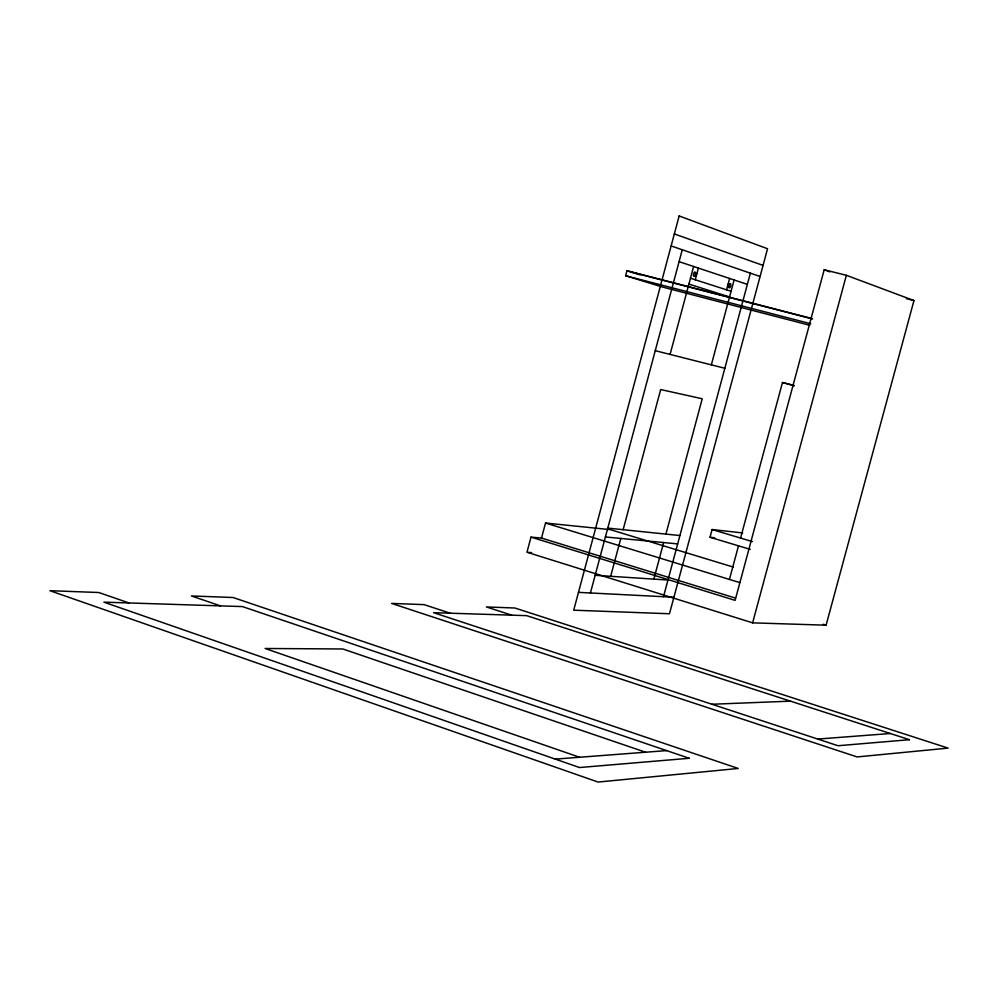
<?xml version="1.0" encoding="UTF-8"?>
<svg xmlns="http://www.w3.org/2000/svg" width="998" height="998" viewBox="0 0 998 998"><rect width="100%" height="100%" fill="white"/><g stroke="black" fill="none" stroke-linecap="round" stroke-linejoin="round"><path stroke-width="1.5" d="M695.519 273.34L696.878 273.739M531.011 537.111L526.969 552.243L752.617 622.852L826.095 625.185L913.968 300.56L846.366 275.298L824.198 269.759L735.114 600.372L531.011 537.111L541.515 538.059L735.451 598.089M541.515 538.059L545.532 523.027L610.352 529.651L733.555 567.151M809.777 325.298L662.248 286.975L625.646 275.735L626.969 270.745L811.823 318.524M590.417 592.974L682.258 249.774M610.664 576.308L620.806 538.433M623.139 529.689L660.676 389.544L702.23 398.763L665.915 534.105M670.082 354.427L693.622 266.491M695.269 279.777L698.4 268.088M726.581 289.844L729.625 278.479M653.84 579.114L663.645 542.55M711.337 364.856L734.116 279.964M663.495 596.704L750.371 273.178M750.259 549.362L710.027 537.273L712.098 529.539L742.724 532.944M729.438 579.439L738.495 545.819M740.578 538.059L782.469 382.521L794.121 385.478M752.617 622.852L846.366 275.298M729.413 284.442L728.153 283.981M555.3 759.116L666.627 750.608M817.749 739.069L890.341 733.518M711.936 704.251L790.491 701.157M578.478 592.363L673.912 597.241M595.145 575.285L667.961 580.038M528.516 552.368L531.61 552.618M605.399 536.961L677.667 543.898M607.77 528.104L679.912 535.552M710.027 537.273L714.63 537.747M906.483 298.689L913.968 300.56M655.249 350.672L724.835 368.274M631.26 272.08L812.597 318.961M625.646 275.735L810.763 323.764M782.469 382.521L794.358 385.739M712.098 529.539L752.355 541.59M545.532 523.027L739.718 582.582M823.125 624.274L826.095 625.185M626.969 270.745L640.167 274.849M688.907 284.093L729.55 296.955M690.479 278.23L731.072 291.291M694.895 275.623L696.255 276.059M727.542 286.239L728.827 286.663A2.196 0.886 -75.6 0 0 730.299 287.037A2.196 0.886 -75.6 0 0 730.424 283.619A2.196 0.886 -75.6 0 0 728.839 286.563M511.7 615.167L486.388 606.946L514.856 608.007L948.1 748.113L857.132 756.933L391.615 603.416L424.063 604.626L450.223 613.209M679.077 261.651L747.365 284.38M220.496 605.873L191.391 595.956L233.083 597.515L738.221 768.472L598.101 782.058L49.9 590.691L98.802 592.513L128.992 602.967M645.544 752.218L342.813 648.974L265.094 648.488L579.576 757.257M671.13 245.945L760.077 276.508M674.336 233.944L763.058 265.406M824.198 269.759L829.937 271.893M679.151 215.942L573.713 610.19L669.471 613.758L767.537 248.739L679.151 215.942M689.231 758.28L579.514 767.537L103.879 602.156L242.439 606.584L689.231 758.28M909.44 739.705L838.021 745.731L433.556 612.672L526.62 615.641L909.44 739.705M694.932 275.523A2.258 0.936 -75.6 0 0 695.045 272.005A2.258 0.936 -75.6 0 0 693.398 275.024A2.258 0.936 -75.6 0 0 694.932 275.523"/></g></svg>
